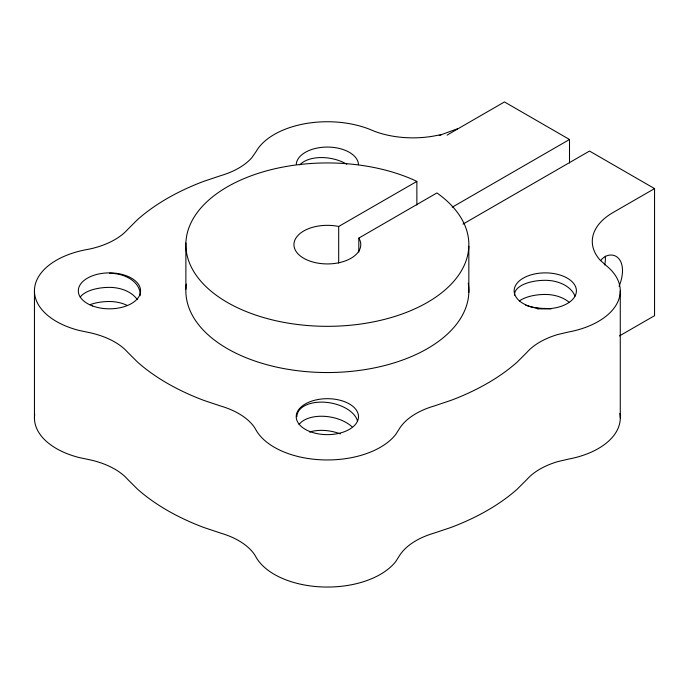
<?xml version="1.0" encoding="UTF-8"?>
<svg xmlns="http://www.w3.org/2000/svg" width="689" height="689" viewBox="0 0 689 689"><rect width="100%" height="100%" fill="white"/><g stroke="black" fill="none" stroke-linecap="round" stroke-linejoin="round"><path stroke-width="1.03" d="M600.532 260.683C603.461 256.747 608.456 254.034 613.425 255.292A31.134 17.983 -60 0 1 619.075 286.219M569.502 162.992L569.502 139.497L504.46 101.946L450.434 133.141A77.823 44.931 -60 0 0 447.144 135.156M416.862 181.405L338.687 226.474A33.425 19.301 0 0 0 294.16 242.416A33.425 19.301 0 0 0 331.202 263.801A33.425 19.301 0 0 0 358.814 238.101L436.886 192.954L438.152 193.816A141.503 81.698 0 0 1 359.839 324.149A141.503 81.698 0 0 1 188.915 227.749A141.503 81.698 0 0 1 412.78 179.502L416.862 181.405L416.862 205.055M452.234 207.2L569.502 139.497M462.948 224.123L589.508 151.055L654.55 188.605L654.55 315.691L619.471 335.913M654.55 188.605L613.003 212.548A70.752 40.849 0 0 0 599.998 259.977L605.95 265.403A74.998 43.295 0 0 1 568.451 332.029L557.857 334.501A70.752 40.849 0 0 0 526.939 352.346L517.241 362.044A226.405 130.712 0 0 1 450.666 400.473L433.872 406.097A70.752 40.849 0 0 0 399.939 427.852L395.874 434.268A74.998 43.295 0 0 1 323.434 459.899A74.998 43.295 0 0 1 256.032 430.039L254.766 427.835A70.752 40.849 0 0 0 220.842 406.079L204.056 400.473A226.405 130.712 0 0 1 137.481 362.044L127.749 352.346A70.752 40.849 0 0 0 90.07 332.753L78.942 330.401A74.998 43.295 0 0 1 34.553 288.579A74.998 43.295 0 0 1 86.271 249.668L90.095 248.936A70.752 40.849 0 0 0 127.784 229.351L137.481 219.662A226.405 130.712 0 0 1 204.056 181.224L220.85 175.609A70.752 40.849 0 0 0 251.769 157.755L256.032 151.658A74.998 43.295 0 0 1 371.44 130.006L374.403 131.272A70.752 40.849 0 0 0 438.29 135.147L441.132 134.768L457.462 128.757M439.237 135.5L441.132 134.768M620.272 290.853L620.272 417.939M468.839 246.249L468.839 292.463M358.814 238.101L358.814 252.088M338.687 226.474L338.687 263.077M185.884 243.019L185.884 289.234M34.45 290.853L34.45 417.939M34.717 414.313A74.998 43.295 0 0 0 78.942 457.496L90.07 459.847A70.752 40.849 0 0 1 127.749 479.432L137.481 489.13A226.405 130.712 0 0 0 204.056 527.567L220.842 533.165A70.752 40.849 0 0 1 254.766 554.921L256.032 557.134A74.998 43.295 0 0 0 323.434 586.994A74.998 43.295 0 0 0 395.874 561.363L399.939 554.938A70.752 40.849 0 0 1 433.872 533.183L450.666 527.567A226.405 130.712 0 0 0 517.241 489.13L526.939 479.441A70.752 40.849 0 0 1 557.857 461.587L568.451 459.115A74.998 43.295 0 0 0 619.859 413.417M468.244 283.231A141.503 81.698 0 0 1 328.128 372.542A141.503 81.698 0 0 1 186.34 284.109M296.261 164.189A31.134 17.974 0 0 1 327.852 147.067A31.134 17.974 0 0 1 358.487 164.757M605.286 256.17A30.764 14.185 -60 0 1 604.701 264.929M299.81 164.904A30.772 17.587 9.8 0 1 346.782 164.223M545.275 308.448A30.772 14.064 0 0 1 525.724 305.21M514.64 295.262A30.772 14.064 0 0 1 545.275 280.311A30.772 21.118 0 0 1 575.005 296.184M568.916 302.101A30.772 21.118 0 0 0 545.275 294.444A30.772 14.064 0 0 0 519.368 300.964M551.019 308.948A30.772 21.118 0 0 0 545.275 308.56A30.772 14.064 0 0 0 537.644 308.999M296.89 416.664A30.772 17.587 9.8 0 1 325.449 402.281A30.772 17.587 9.8 0 1 357.582 421.47M299.043 424.519A30.772 17.587 9.8 0 1 323.554 416.285A30.772 17.587 9.8 0 1 352.001 426.749M309.456 432.029A30.772 17.587 9.8 0 1 340.332 433.898M80.251 297.088A30.772 14.064 0 0 1 109.448 287.373A30.772 21.118 0 0 1 137.214 299.508M109.448 273.266A30.772 21.118 0 0 1 140.082 295.71M127.474 305.546A30.772 21.118 0 0 0 109.448 301.506A30.772 14.064 0 0 0 89.897 304.727M528.454 305.976A31.134 17.974 0 0 0 576.374 291.697A31.134 17.974 0 0 0 530.995 274.877A31.134 17.974 0 0 0 528.454 305.976M92.627 305.976A31.134 17.974 0 0 0 140.539 291.697A31.134 17.974 0 0 0 95.168 274.877A31.134 17.974 0 0 0 92.627 305.976M310.541 431.788A31.134 17.974 0 0 0 358.461 417.508A31.134 17.974 0 0 0 313.082 400.688A31.134 17.974 0 0 0 310.541 431.788"/></g></svg>
